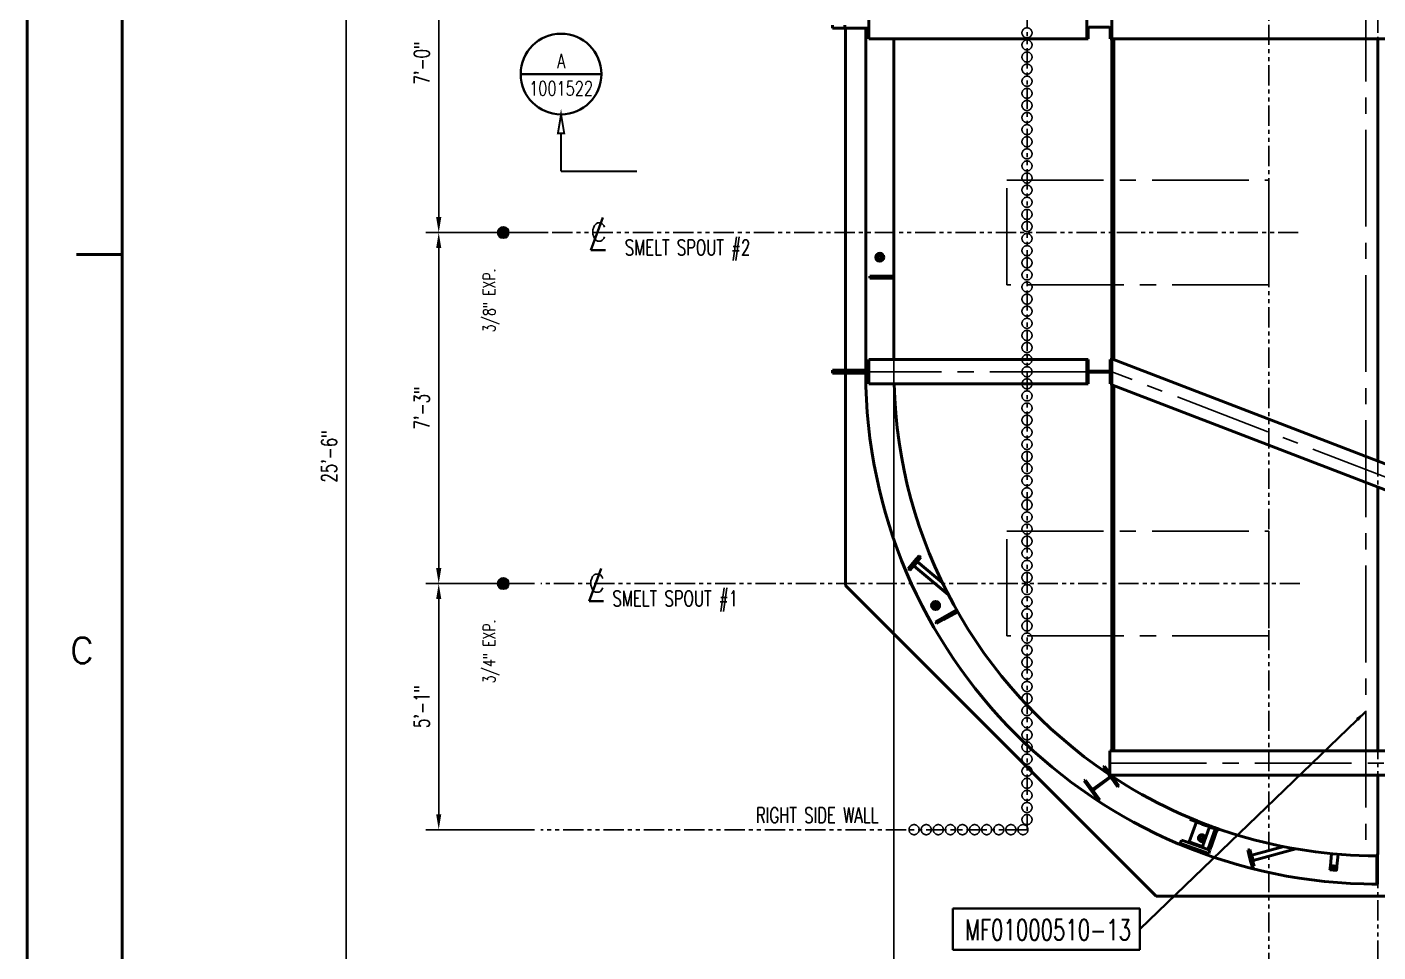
# Model space of a CAD drawing. Header units: inches. Extents: x 0 to 1408, y 0 to 1088.
# Drawn here: x 0 to 335, y 371 to 600.3 of the extents above; entities that cross this region are included whole.
import ezdxf
from ezdxf.enums import TextEntityAlignment as Align

# ---------------------------------------------------------------- set-up
doc = ezdxf.new("R2010")
doc.units = ezdxf.units.IN
doc.header["$LTSCALE"] = 32
doc.header["$MEASUREMENT"] = 0
for name, pattern in [('CENTER', [2, 1.25, -0.25, 0.25, -0.25]), ('CENTER2', [1.125, 0.75, -0.125, 0.125, -0.125]), ('HIDDEN', [0.375, 0.25, -0.125]), ('PHANTOM2', [1.25, 0.625, -0.125, 0.125, -0.125, 0.125, -0.125])]:
    doc.linetypes.add(name, pattern=pattern)
for name, color, linetype, lineweight in [('AM_0', 7, 'Continuous', 50), ('AM_3', 6, 'HIDDEN', 25), ('AM_6', 140, 'Continuous', 35), ('AM_7', 142, 'CENTER', 25), ('AM_BOR', 255, 'Continuous', 50), ('Equipment-AM_0', 7, 'Continuous', 50), ('Equipment-AM_11', 92, 'PHANTOM2', 25), ('Equipment-AM_3', 6, 'HIDDEN', 25), ('Equipment-AM_5', 92, 'Continuous', 25), ('Equipment-AM_6', 140, 'Continuous', 35), ('Equipment-AM_7', 142, 'CENTER', 25), ('Layout-AM_11', 92, 'PHANTOM2', 25), ('Layout-AM_6', 140, 'Continuous', 35)]:
    doc.layers.add(name, color=color, linetype=linetype, lineweight=lineweight)
doc.styles.add('simplex', font='simplex.shx', dxfattribs={"width": 0.75})
doc.styles.get("Standard").update_dxf_attribs({"font": 'ROMANS.SHX', "width": 0.7})
doc.dimstyles.new('METSOPOWER_ANSI$7', dxfattribs={"dimscale": 24, "dimtxt": 0.12, "dimasz": 0.12, "dimexe": 0.1, "dimexo": 0.05, "dimgap": 0.06, "dimtad": 1, "dimtoh": 1, "dimzin": 12, "dimdsep": 46, "dimlunit": 3, "dimtxsty": 'Standard', "dimcen": 0, "dimclrd": 256, "dimclre": 256, "dimclrt": 140, "dimadec": 0, "dimazin": 2, "dimtp": 0.1, "dimtm": 0.1, "dimtfac": 0.71, "dimtmove": 0, "dimatfit": 3, "dimfxl": 1, "dimtzin": 7, "dimlwd": -1, "dimlwe": -1, "dimarcsym": 1})
doc.dimstyles.new('VALMET_ANSI$0', dxfattribs={"dimscale": 48, "dimtxt": 0.12, "dimasz": 0.12, "dimexe": 0.1, "dimexo": 0.05, "dimgap": 0.06, "dimtad": 1, "dimtoh": 1, "dimdec": 5, "dimzin": 7, "dimdsep": 46, "dimlunit": 4, "dimtxsty": 'Standard', "dimcen": 0, "dimclrd": 256, "dimclre": 256, "dimclrt": 140, "dimadec": 0, "dimazin": 2, "dimtp": 0.1, "dimtm": 0.1, "dimtfac": 0.71, "dimtdec": 5, "dimtofl": 0, "dimtmove": 0, "dimatfit": 3, "dimfxl": 1, "dimfrac": 2, "dimtolj": 1, "dimtzin": 7, "dimlwd": -1, "dimlwe": -1, "dimarcsym": 1})

# ---------------------------------------------------------------- blocks, each defined once
blk = doc.blocks.new('PE_FR_E')
at = {"layer": 'AM_BOR'}
blk.add_line((18.75, 431.74), (9.75, 431.74), dxfattribs=at)
at = {"layer": 'AM_BOR', "color": 9}
blk.add_lwpolyline([(0, 0), (1117.6, 0), (1117.6, 863.6), (0, 863.6)], close=True, dxfattribs=at)
at = {"layer": 'AM_BOR'}
blk.add_lwpolyline([(18.75, 15.25), (1098.85, 15.25), (1098.85, 848.35), (18.75, 848.35)], close=True, dxfattribs=at)
at = {"layer": 'AM_BOR', "style": 'simplex', "width": 1.05}
blk.add_text('C', height=5, dxfattribs=at).set_placement((10.81, 351.33), align=Align.CENTER)
at = {"layer": 'AM_BOR', "width": 0.9, "flags": 9}
blk.add_attdef('PENSTYLE', text='', height=1, dxfattribs=at).set_placement((1116.99, 0.33), align=Align.BOTTOM_RIGHT)
blk = doc.blocks.new('*D32')
at = {"layer": 'Defpoints', "color": 0, "transparency": 16777216}
for p in [(63.14, 646.84), (63.14, 340.84), (79.14, 340.84)]:
    blk.add_point(p, dxfattribs=at)
at = {"layer": 'Equipment-AM_5', "linetype": 'ByBlock', "transparency": 16777216}
for p, q in [((64.74, 646.84), (82.34, 646.84)), ((79.14, 643), (79.14, 344.68)), ((64.74, 340.84), (82.34, 340.84))]:
    blk.add_line(p, q, dxfattribs=at)
at = {"layer": 'Equipment-AM_5', "transparency": 16777216}
for points in [[(78.5, 643), (79.78, 643), (79.14, 646.84)], [(78.5, 344.68), (79.78, 344.68), (79.14, 340.84)]]:
    blk.add_solid(points, dxfattribs=at)
at = {"layer": 'Equipment-AM_5', "color": 140, "transparency": 16777216, "insert": (74.94, 493.84), "char_height": 3.84, "attachment_point": 5, "rotation": 90}
blk.add_mtext('\\A1;25\'-6"', dxfattribs=at)
blk = doc.blocks.new('*D38')
at = {"layer": 'Defpoints', "color": 0, "transparency": 16777216}
for p in [(118.09, 633.34), (102.09, 549.34), (118.09, 549.34)]:
    blk.add_point(p, dxfattribs=at)
at = {"layer": 'Equipment-AM_5', "linetype": 'ByBlock', "transparency": 16777216}
for p, q in [((116.49, 633.34), (98.89, 633.34)), ((102.09, 629.5), (102.09, 553.18)), ((116.49, 549.34), (98.89, 549.34))]:
    blk.add_line(p, q, dxfattribs=at)
at = {"layer": 'Equipment-AM_5', "transparency": 16777216}
for points in [[(101.45, 629.5), (102.73, 629.5), (102.09, 633.34)], [(101.45, 553.18), (102.73, 553.18), (102.09, 549.34)]]:
    blk.add_solid(points, dxfattribs=at)
at = {"layer": 'Equipment-AM_5', "color": 140, "transparency": 16777216, "insert": (97.88, 591.34), "char_height": 3.84, "attachment_point": 5, "rotation": 90}
blk.add_mtext('\\A1;7\'-0"', dxfattribs=at)
blk = doc.blocks.new('*D39')
at = {"layer": 'Defpoints', "color": 0, "transparency": 16777216}
for p in [(130.46, 549.34), (102.09, 462.34), (127.4, 462.34)]:
    blk.add_point(p, dxfattribs=at)
at = {"layer": 'Equipment-AM_5', "linetype": 'ByBlock', "transparency": 16777216}
for p, q in [((128.86, 549.34), (98.89, 549.34)), ((102.09, 545.5), (102.09, 466.18)), ((125.8, 462.34), (98.89, 462.34))]:
    blk.add_line(p, q, dxfattribs=at)
at = {"layer": 'Equipment-AM_5', "transparency": 16777216}
for points in [[(101.45, 545.5), (102.73, 545.5), (102.09, 549.34)], [(101.45, 466.18), (102.73, 466.18), (102.09, 462.34)]]:
    blk.add_solid(points, dxfattribs=at)
at = {"layer": 'Equipment-AM_5', "color": 140, "transparency": 16777216, "insert": (97.88, 505.84), "char_height": 3.84, "attachment_point": 5, "rotation": 90}
blk.add_mtext('\\A1;7\'-3"', dxfattribs=at)
blk = doc.blocks.new('*D40')
at = {"layer": 'Defpoints', "color": 0, "transparency": 16777216}
for p in [(127.4, 462.34), (102.09, 401.34), (127.4, 401.34)]:
    blk.add_point(p, dxfattribs=at)
at = {"layer": 'Equipment-AM_5', "linetype": 'ByBlock', "transparency": 16777216}
for p, q in [((125.8, 462.34), (98.89, 462.34)), ((102.09, 458.5), (102.09, 405.18)), ((125.8, 401.34), (98.89, 401.34))]:
    blk.add_line(p, q, dxfattribs=at)
at = {"layer": 'Equipment-AM_5', "transparency": 16777216}
for points in [[(101.45, 458.5), (102.73, 458.5), (102.09, 462.34)], [(101.45, 405.18), (102.73, 405.18), (102.09, 401.34)]]:
    blk.add_solid(points, dxfattribs=at)
at = {"layer": 'Equipment-AM_5', "color": 140, "transparency": 16777216, "insert": (97.88, 431.84), "char_height": 3.84, "attachment_point": 5, "rotation": 90}
blk.add_mtext('\\A1;5\'-1"', dxfattribs=at)
blk = doc.blocks.new('Centerline Symbol')
at = {"layer": 'AM_6'}
for p, q in [((0.043, 0.117), (-0.05, -0.137)), ((-0.05, -0.137), (0.062, -0.137))]:
    blk.add_line(p, q, dxfattribs=at)
at = {"layer": 'AM_6', "style": 'simplex'}
blk.add_text('C', height=0.141, dxfattribs=at).set_placement((-0.053, -0.067))
blk = doc.blocks.new('*D44')
at = {"layer": 'Defpoints', "color": 0, "transparency": 16777216}
for p in [(214.97, 527.96), (454.97, 527.96), (454.97, 306.8)]:
    blk.add_point(p, dxfattribs=at)
at = {"layer": 'Equipment-AM_5', "linetype": 'ByBlock', "transparency": 16777216}
for p, q in [((214.97, 526.36), (214.97, 303.6)), ((454.97, 526.36), (454.97, 303.6)), ((218.81, 306.8), (451.13, 306.8))]:
    blk.add_line(p, q, dxfattribs=at)
at = {"layer": 'Equipment-AM_5', "transparency": 16777216}
for points in [[(218.81, 307.44), (218.81, 306.16), (214.97, 306.8)], [(451.13, 307.44), (451.13, 306.16), (454.97, 306.8)]]:
    blk.add_solid(points, dxfattribs=at)
at = {"layer": 'Equipment-AM_5', "color": 140, "transparency": 16777216, "char_height": 3.84, "attachment_point": 5}
for s, insert in [('\\A1;20\'-0"', (334.97, 311)), ('\\A1;OUTSIDE DIMENSION', (334.97, 302.96))]:
    blk.add_mtext(s, dxfattribs=dict(at, insert=insert))
blk = doc.blocks.new('SW_CENTERMARKSYMBOL_7')
at = {"layer": 'AM_7', "color": 0}
for p, q in [((-0.2, 0), (-0.725, 0)), ((0, 0), (-0.1, 0)), ((0, 0.2), (0, 0.725)), ((0, 0), (0, 0.1)), ((0, 0), (0, -0.1)), ((0, 0), (0.1, 0)), ((0.2, 0), (0.725, 0)), ((0, -0.2), (0, -0.725))]:
    blk.add_line(p, q, dxfattribs=at)
blk = doc.blocks.new('POW PDM_NO REV')
at = {"layer": 'AM_6'}
for p, q in [((0, 0), (0, 0.32)), ((0, 0.32), (1.45, 0.32)), ((1.45, 0), (1.45, 0.32)), ((0, 0), (1.45, 0))]:
    blk.add_line(p, q, dxfattribs=at)
at = {"layer": 'AM_6', "style": 'simplex', "width": 0.75}
blk.add_attdef('POWP00XXXX', text='', height=0.16, dxfattribs=at).set_placement((0.738, 0.026), align=Align.BOTTOM_CENTER)

msp = doc.modelspace()

# ---------------------------------------------------------------- hatches: boundary and pattern name
at = {"layer": 'Equipment-AM_11'}
h = msp.add_hatch(color=256, dxfattribs=at)
h.dxf.hatch_style = 1
h.paths.add_polyline_path([(118.157917, 550.679205, 0.4300752871), (116.742268, 549.337808), (118.085613, 549.337808), (118.085613, 547.994463, 0.0134633271), (118.157917, 547.99641)])
h.paths.add_polyline_path([(118.157917, 550.679205), (118.157917, 547.99641, 0.0135025726), (118.230221, 548.002269), (118.230221, 549.337808), (119.428957, 549.337808, 0.3985277684)])
h.paths.add_polyline_path([(119.428957, 549.337808), (118.230221, 549.337808), (118.230221, 548.002269, 0.3829644069)], flags=17)
h.paths.add_polyline_path([(118.085613, 549.337808), (116.742268, 549.337808, 0.4142135624), (118.085613, 547.994463)], flags=17)
h = msp.add_hatch(color=256, dxfattribs=at)
h.dxf.hatch_style = 1
h.paths.add_polyline_path([(118.157917, 463.679205, 0.4300752871), (116.742268, 462.337808), (118.085613, 462.337808), (118.085613, 460.994463, 0.0134633271), (118.157917, 460.99641)])
h.paths.add_polyline_path([(118.157917, 463.679205), (118.157917, 460.99641, 0.0135025726), (118.230221, 461.002269), (118.230221, 462.337808), (119.428957, 462.337808, 0.3985277684)])
h.paths.add_polyline_path([(119.428957, 462.337808), (118.230221, 462.337808), (118.230221, 461.002269, 0.3829644069)], flags=17)
h.paths.add_polyline_path([(118.085613, 462.337808), (116.742268, 462.337808, 0.4142135624), (118.085613, 460.994463)], flags=17)

# ---------------------------------------------------------------- linework, layer by layer
at = {"layer": 'AM_0'}
for p, q in [((208.766297, 597.327808), (208.766297, 603.347808)), ((208.778797, 597.327808), (208.778797, 603.347808)), ((262.766297, 603.347808), (262.766297, 597.327808)), ((268.966297, 597.327808), (268.966297, 603.347808)), ((199.766297, 600.712808), (199.766297, 599.962808)), ((202.766297, 599.962808), (199.766297, 599.962808)), ((202.766297, 599.962808), (202.766297, 600.712808)), ((208.766297, 599.962808), (202.766297, 599.962808)), ((202.966297, 599.962808), (202.966297, 515.212808)), ((207.966297, 599.962808), (207.966297, 515.212808)), ((263.131297, 597.327808), (263.131297, 599.957808)), ((263.381297, 600.207808), (268.351297, 600.207808)), ((268.601297, 599.957808), (268.601297, 597.327808)), ((208.778797, 597.327808), (208.766297, 597.327808)), ((208.778797, 597.327808), (262.766297, 597.327808)), ((214.966297, 597.327808), (214.966297, 517.847808)), ((262.766297, 597.327808), (263.131297, 597.327808)), ((268.601297, 597.327808), (268.966297, 597.327808)), ((462.153797, 597.327808), (268.966297, 597.327808)), ((268.966297, 597.327808), (268.966297, 518.061954)), ((269.466297, 517.870022), (269.466297, 597.327808)), ((334.935047, 597.327808), (334.935047, 492.738924)), ((334.997547, 597.327808), (334.997547, 492.714932)), ((210.654172, 543.233685), (210.639922, 542.764805)), ((211.038859, 542.518023), (210.639922, 542.764805)), ((210.668422, 543.702566), (210.654172, 543.233685)), ((210.668422, 543.702566), (211.081609, 543.924665)), ((211.081609, 543.924665), (211.494797, 544.146765)), ((211.494797, 544.146765), (211.893734, 543.899983)), ((212.264172, 542.715441), (211.850984, 542.493342)), ((211.893734, 543.899983), (212.292672, 543.653202)), ((212.278422, 543.184322), (212.264172, 542.715441)), ((212.292672, 543.653202), (212.278422, 543.184322)), ((211.437797, 542.271242), (211.038859, 542.518023)), ((211.850984, 542.493342), (211.437797, 542.271242)), ((208.966297, 538.522155), (208.966297, 538.022155)), ((208.966297, 538.522155), (210.966297, 538.522155)), ((208.966297, 538.022155), (210.966297, 538.022155)), ((210.966297, 538.522155), (210.966297, 538.022155)), ((210.966297, 538.522155), (214.966297, 538.522155)), ((210.966297, 538.022155), (214.966297, 538.022155)), ((208.766297, 517.847808), (208.778797, 517.847808)), ((208.766297, 511.827808), (208.766297, 517.847808)), ((208.778797, 511.827808), (208.778797, 517.847808)), ((208.778797, 517.847808), (262.766297, 517.847808)), ((263.131297, 517.847808), (262.766297, 517.847808)), ((262.766297, 517.847808), (262.766297, 511.827808)), ((263.131297, 515.217808), (263.131297, 517.847808)), ((268.601297, 517.847808), (268.601297, 515.217808)), ((268.966297, 517.847808), (268.601297, 517.847808)), ((443.177248, 451.188636), (268.966297, 518.061954)), ((268.966297, 511.613661), (268.966297, 518.061954)), ((199.766297, 515.212808), (199.766297, 514.462808)), ((202.766297, 515.212808), (199.766297, 515.212808)), ((202.766297, 514.462808), (199.766297, 514.462808)), ((202.766297, 514.462808), (202.766297, 515.212808)), ((208.766297, 515.212808), (202.766297, 515.212808)), ((208.766297, 514.462808), (202.766297, 514.462808)), ((202.966297, 514.462808), (202.966297, 461.837808)), ((263.131297, 511.827808), (263.131297, 514.457808)), ((268.351297, 514.967808), (263.381297, 514.967808)), ((263.381297, 514.707808), (268.351297, 514.707808)), ((268.601297, 514.457808), (268.601297, 511.827808)), ((208.778797, 511.827808), (208.766297, 511.827808)), ((208.778797, 511.827808), (262.766297, 511.827808)), ((262.766297, 511.827808), (263.131297, 511.827808)), ((268.601297, 511.827808), (268.966297, 511.827808)), ((441.019873, 445.568481), (268.966297, 511.613661)), ((268.966297, 511.613661), (268.966297, 420.847808)), ((269.466297, 420.847808), (269.466297, 511.421729)), ((334.935047, 486.290631), (334.935047, 420.847808)), ((334.997547, 486.266639), (334.997547, 420.847808)), ((221.260587, 469.221194), (218.528739, 465.965505)), ((221.643609, 468.8998), (221.260587, 469.221194)), ((218.528739, 465.965505), (218.911761, 465.644112)), ((221.643609, 468.8998), (218.911761, 465.644112)), ((220.489573, 468.399568), (219.203997, 466.86748)), ((219.203997, 466.86748), (219.251875, 466.827305)), ((219.654985, 466.52985), (219.75074, 466.449502)), ((220.996141, 467.933713), (219.75074, 466.449502)), ((219.950808, 466.687933), (228.464725, 459.543908)), ((220.53745, 468.359394), (220.489573, 468.399568)), ((226.977047, 462.508829), (220.796074, 467.695282)), ((220.996141, 467.933713), (220.900386, 468.014062)), ((202.966297, 461.837808), (279.966297, 384.837808)), ((224.494392, 457.371244), (224.900642, 457.605793)), ((224.494392, 457.371244), (224.494392, 456.902147)), ((224.494392, 456.902147), (224.494392, 456.43305)), ((224.900642, 456.198502), (224.494392, 456.43305)), ((224.900642, 457.605793), (225.306892, 457.840342)), ((225.306892, 455.963953), (224.900642, 456.198502)), ((225.306892, 457.840342), (225.713142, 457.605793)), ((225.713142, 456.198502), (225.306892, 455.963953)), ((225.713142, 457.605793), (226.119392, 457.371244)), ((226.119392, 456.43305), (225.713142, 456.198502)), ((226.119392, 457.371244), (226.119392, 456.902147)), ((226.119392, 456.902147), (226.119392, 456.43305)), ((227.013785, 453.826311), (230.489385, 455.806261)), ((230.489385, 455.806261), (230.613132, 455.589036)), ((225.275984, 452.836336), (227.013785, 453.826311)), ((225.275984, 452.836336), (225.523478, 452.401886)), ((225.523478, 452.401886), (227.261278, 453.391861)), ((227.013785, 453.826311), (227.261278, 453.391861)), ((227.261278, 453.391861), (230.736793, 455.371762)), ((405.613306, 420.847808), (268.466297, 420.847808)), ((268.466297, 420.847808), (268.466297, 414.827808)), ((266.901772, 416.838649), (267.197063, 417.053191)), ((268.447647, 414.710934), (266.901772, 416.838649)), ((267.197063, 417.053191), (268.466297, 415.30624)), ((262.181158, 413.408922), (262.476449, 413.623464)), ((265.719625, 408.53864), (262.181158, 413.408922)), ((262.476449, 413.623464), (264.022324, 411.495749)), ((264.371525, 411.440441), (268.392339, 414.361734)), ((268.545163, 414.151389), (264.524349, 411.230097)), ((405.613306, 414.827808), (268.466297, 414.827808)), ((268.813898, 414.827808), (270.73553, 412.182908)), ((270.440239, 411.968367), (268.894364, 414.096081)), ((268.966297, 414.618049), (268.966297, 414.827808)), ((270.73553, 412.182908), (270.440239, 411.968367)), ((334.935047, 414.827808), (334.935047, 395.337812)), ((334.997547, 414.827808), (334.997547, 395.337812)), ((264.469041, 410.880896), (266.014916, 408.753181)), ((266.014916, 408.753181), (265.719625, 408.53864)), ((289.960168, 403.256154), (288.212171, 398.307415)), ((288.355959, 403.89193), (288.475661, 404.176667)), ((291.512348, 397.141724), (293.240068, 402.033057)), ((292.341369, 402.352733), (292.222966, 402.397058)), ((292.341146, 402.352816), (293.021961, 402.098372)), ((292.866262, 402.423767), (292.778265, 402.189766)), ((293.02423, 402.097524), (292.778265, 402.189766)), ((293.111746, 402.331705), (292.866262, 402.423767)), ((293.111746, 402.331705), (293.02423, 402.097524)), ((293.112805, 402.33131), (293.111746, 402.331705)), ((286.243092, 398.737797), (285.95167, 397.912753)), ((286.243092, 398.737797), (287.278734, 398.371987)), ((293.373682, 398.023849), (294.711174, 401.69618)), ((293.843493, 397.85274), (295.211193, 401.608014)), ((285.95167, 397.912753), (286.987312, 397.546942)), ((286.987312, 397.546942), (293.023476, 395.414844)), ((287.130304, 397.496435), (287.109488, 397.437503)), ((287.109488, 397.437503), (287.799916, 397.193629)), ((287.278734, 398.371987), (293.314899, 396.239888)), ((287.858581, 398.43231), (287.775317, 398.196583)), ((287.799916, 397.193629), (291.824026, 395.77223)), ((287.858581, 398.43231), (288.445445, 398.225018)), ((288.445445, 398.225018), (291.865938, 397.016829)), ((291.782674, 396.781102), (291.865938, 397.016829)), ((291.824026, 395.77223), (291.844842, 395.831162)), ((292.849323, 396.584123), (293.373682, 398.023849)), ((292.849323, 396.584123), (293.319134, 396.413015)), ((293.023476, 395.414844), (293.314899, 396.239888)), ((293.321611, 396.419816), (293.843493, 397.85274)), ((293.373682, 398.023849), (293.843493, 397.85274)), ((303.187606, 396.393064), (302.704643, 396.263654)), ((302.704643, 396.263654), (303.643536, 392.75966)), ((303.187606, 396.393064), (304.126499, 392.889069)), ((303.607607, 395.308564), (303.486866, 395.276212)), ((303.607607, 395.308564), (304.035631, 393.711155)), ((311.614651, 397.131816), (303.688164, 395.00792)), ((304.028511, 393.737727), (314.619001, 396.57544)), ((323.452351, 395.391464), (323.185758, 392.489985)), ((334.935047, 395.337812), (334.935047, 395.160238)), ((334.997547, 395.337812), (334.997547, 395.160069)), ((302.995815, 395.176987), (302.935444, 395.160811)), ((302.935444, 395.160811), (303.377276, 393.511873)), ((303.377276, 393.511873), (303.453083, 393.22896)), ((303.453083, 393.22896), (303.513453, 393.245136)), ((303.643536, 392.75966), (303.804624, 392.158469)), ((303.804624, 392.158469), (304.287587, 392.287879)), ((303.988328, 393.404731), (304.109068, 393.437083)), ((304.035631, 393.711155), (304.109068, 393.437083)), ((304.126499, 392.889069), (304.287587, 392.287879)), ((323.141154, 392.00453), (323.14001, 391.992083)), ((323.150303, 392.104111), (323.14916, 392.091663)), ((323.159453, 392.203691), (323.158309, 392.191244)), ((323.168603, 392.303272), (323.167459, 392.290824)), ((323.177752, 392.402852), (323.176609, 392.390405)), ((323.185758, 392.489985), (323.177752, 392.402852)), ((323.19105, 391.956011), (323.188763, 391.931116)), ((323.2002, 392.055592), (323.197913, 392.030697)), ((323.20935, 392.155172), (323.207062, 392.130277)), ((323.218499, 392.254753), (323.216212, 392.229858)), ((323.227649, 392.354333), (323.225362, 392.329438)), ((324.747725, 391.938508), (324.749988, 391.963137)), ((324.756875, 392.038089), (324.759138, 392.062718)), ((324.766025, 392.137669), (324.768288, 392.162298)), ((324.775174, 392.23725), (324.777437, 392.261879)), ((324.806772, 391.98957), (324.807915, 392.002017)), ((324.815921, 392.08915), (324.817065, 392.101598)), ((324.825071, 392.188731), (324.826215, 392.201178)), ((324.83422, 392.288311), (325.105759, 395.24362)), ((334.716297, 394.838068), (334.716297, 387.838054)), ((334.864511, 395.160466), (334.736269, 394.838028)), ((334.882963, 395.160403), (334.882963, 387.837917)), ((323.086256, 391.407047), (323.094262, 391.49418)), ((324.739293, 391.255163), (323.086256, 391.407047)), ((323.095406, 391.506627), (323.094262, 391.49418)), ((323.094262, 391.49418), (323.145302, 391.458109)), ((323.104555, 391.606208), (323.103412, 391.59376)), ((323.113705, 391.705788), (323.112561, 391.693341)), ((323.122855, 391.805369), (323.121711, 391.792921)), ((323.132004, 391.90495), (323.130861, 391.892502)), ((323.145302, 391.458109), (323.143015, 391.433213)), ((323.154452, 391.557689), (323.152165, 391.532794)), ((323.163602, 391.65727), (323.161314, 391.632375)), ((323.172751, 391.75685), (323.170464, 391.731955)), ((323.181901, 391.856431), (323.179613, 391.831536)), ((324.692828, 391.341025), (324.695091, 391.365654)), ((324.701977, 391.440605), (324.70424, 391.465235)), ((324.711127, 391.540186), (324.71339, 391.564815)), ((324.720277, 391.639767), (324.72254, 391.664396)), ((324.729426, 391.739347), (324.731689, 391.763976)), ((324.738576, 391.838928), (324.740839, 391.863557)), ((324.739293, 391.255163), (324.743868, 391.304954)), ((324.751874, 391.392087), (324.753018, 391.404534)), ((324.761024, 391.491667), (324.762167, 391.504115)), ((324.770173, 391.591248), (324.771317, 391.603695)), ((324.779323, 391.690828), (324.780466, 391.703276)), ((324.788472, 391.790409), (324.789616, 391.802856)), ((324.797622, 391.889989), (324.798766, 391.902437)), ((333.466297, 387.846666), (333.466297, 387.837917)), ((333.466297, 387.837917), (334.79963, 387.837917)), ((334.882963, 387.837917), (334.882963, 387.837835)), ((334.882963, 387.837917), (335.04963, 387.837917)), ((279.966297, 384.837808), (357.72138, 384.833494))]:
    msp.add_line(p, q, dxfattribs=at)
at = {"layer": 'AM_0', "flags": 128}
for points in [[(292.222966, 402.397058), (291.993291, 402.483434), (291.75457, 402.573695), (291.521009, 402.662412), (291.287844, 402.751305), (291.030561, 402.849672), (290.787168, 402.942876), (290.577741, 403.023044), (290.396606, 403.092181), (290.259395, 403.144205), (290.161535, 403.180786), (290.111277, 403.19884), (290.108847, 403.198931)], [(293.501485, 402.198969), (293.523419, 402.190429), (293.525081, 402.188362), (293.479974, 402.203324), (293.386883, 402.235879), (293.253715, 402.283442), (293.076722, 402.347542), (292.870604, 402.423024), (292.754144, 402.466083)], [(293.034097, 402.093837), (293.025436, 402.097073), (293.02423, 402.097524)], [(295.445116, 401.249672), (295.44345, 401.248292), (295.415167, 401.254749), (295.359716, 401.270706), (295.278076, 401.296052), (295.174005, 401.329678), (295.046464, 401.371983), (294.891639, 401.42439), (294.714126, 401.485495), (294.521276, 401.55284), (294.309668, 401.627675), (294.073845, 401.712065), (293.821439, 401.803392), (293.635282, 401.871347), (293.442563, 401.942188), (293.24098, 402.016785), (293.034097, 402.093837)], [(293.508439, 402.217576), (293.689042, 402.153626), (293.94749, 402.062211), (294.191491, 401.975902), (294.425653, 401.892962), (294.64099, 401.816471), (294.830804, 401.748735), (294.999974, 401.687962), (295.151199, 401.633106), (295.27819, 401.586392), (295.377467, 401.54911), (295.452318, 401.520077), (295.503206, 401.499075), (295.52729, 401.487246), (295.524731, 401.484714), (295.496728, 401.491068), (295.441479, 401.506948), (295.359944, 401.532251), (295.25601, 401.565828), (295.128553, 401.608104), (294.97373, 401.660511), (294.796141, 401.721646), (294.603533, 401.788913), (294.392162, 401.863672), (294.156547, 401.947996), (293.904336, 402.039262), (293.71726, 402.107563), (293.523549, 402.17878), (293.32085, 402.253806), (293.112805, 402.33131)], [(295.44775, 401.247167), (295.488776, 401.366813), (295.529802, 401.486458)], [(323.148761, 391.989526), (323.14001, 391.992083), (323.156039, 391.993708), (323.203693, 391.992537), (323.280407, 391.988623), (323.382662, 391.982293), (323.508991, 391.973886), (323.652602, 391.963855), (323.806479, 391.952766), (323.968816, 391.941036), (324.131153, 391.929306), (324.285031, 391.918217), (324.428641, 391.908186), (324.55497, 391.899779), (324.657225, 391.893449), (324.733939, 391.889535), (324.781593, 391.888364), (324.797622, 391.889989)], [(323.141154, 392.00453), (323.157182, 392.006155), (323.204837, 392.004985), (323.281551, 392.00107), (323.383805, 391.994741), (323.510135, 391.986334), (323.653745, 391.976302), (323.807623, 391.965214), (323.96996, 391.953483), (324.132297, 391.941753), (324.286174, 391.930665), (324.429785, 391.920633), (324.556114, 391.912226), (324.658369, 391.905897), (324.735083, 391.901982), (324.782737, 391.900812), (324.798766, 391.902437), (324.796221, 391.90318)], [(323.144899, 391.989897), (323.170297, 391.971865), (323.195692, 391.953834)], [(323.202873, 392.031992), (323.174618, 392.01889), (323.14636, 392.005788)], [(323.157911, 392.089106), (323.14916, 392.091663), (323.165188, 392.093288), (323.212843, 392.092118), (323.289556, 392.088203), (323.391811, 392.081874), (323.518141, 392.073467), (323.661751, 392.063435), (323.815629, 392.052347), (323.977966, 392.040616), (324.140303, 392.028886), (324.29418, 392.017798), (324.437791, 392.007766), (324.56412, 391.999359), (324.666375, 391.99303), (324.743089, 391.989115), (324.790743, 391.987945), (324.806772, 391.98957)], [(323.154049, 392.089478), (323.179447, 392.071446), (323.204842, 392.053414)], [(323.212023, 392.131573), (323.183767, 392.11847), (323.155509, 392.105368)], [(323.16706, 392.188687), (323.158309, 392.191244), (323.174338, 392.192869), (323.221992, 392.191698), (323.298706, 392.187784), (323.400961, 392.181454), (323.527291, 392.173047), (323.670901, 392.163016), (323.824778, 392.151927), (323.987115, 392.140197), (324.149452, 392.128467), (324.30333, 392.117378), (324.44694, 392.107347), (324.57327, 392.09894), (324.675525, 392.09261), (324.752238, 392.088696), (324.799893, 392.087525), (324.815921, 392.08915)], [(323.159374, 392.10503), (323.166332, 392.105736), (323.213986, 392.104565), (323.2907, 392.100651), (323.392955, 392.094321), (323.519285, 392.085914), (323.662895, 392.075883), (323.816772, 392.064794), (323.979109, 392.053064), (324.141446, 392.041334), (324.295324, 392.030245), (324.438934, 392.020214), (324.565264, 392.011807), (324.667519, 392.005477), (324.744232, 392.001563), (324.791887, 392.000392), (324.807915, 392.002017), (324.805371, 392.002761)], [(323.163199, 392.189059), (323.188596, 392.171026), (323.213991, 392.152995)], [(323.221173, 392.231153), (323.192917, 392.218051), (323.164659, 392.204949)], [(323.17621, 392.288267), (323.167459, 392.290824), (323.183488, 392.292449), (323.231142, 392.291279), (323.307856, 392.287364), (323.410111, 392.281035), (323.53644, 392.272628), (323.68005, 392.262596), (323.833928, 392.251508), (323.996265, 392.239778), (324.158602, 392.228047), (324.312479, 392.216959), (324.45609, 392.206927), (324.582419, 392.19852), (324.684674, 392.192191), (324.761388, 392.188276), (324.809042, 392.187106), (324.825071, 392.188731)], [(323.168523, 392.204611), (323.175482, 392.205316), (323.223136, 392.204146), (323.29985, 392.200231), (323.402105, 392.193902), (323.528434, 392.185495), (323.672044, 392.175463), (323.825922, 392.164375), (323.988259, 392.152645), (324.150596, 392.140914), (324.304474, 392.129826), (324.448084, 392.119794), (324.574413, 392.111387), (324.676668, 392.105058), (324.753382, 392.101143), (324.801036, 392.099973), (324.817065, 392.101598), (324.81452, 392.102341)], [(323.172348, 392.288639), (323.197746, 392.270607), (323.223141, 392.252575)], [(323.230322, 392.330734), (323.202067, 392.317631), (323.173808, 392.304529)], [(323.185359, 392.387848), (323.176609, 392.390405), (323.192637, 392.39203), (323.240292, 392.390859), (323.317005, 392.386945), (323.41926, 392.380615), (323.54559, 392.372208), (323.6892, 392.362177), (323.843078, 392.351088), (324.005415, 392.339358), (324.167751, 392.327628), (324.321629, 392.316539), (324.465239, 392.306508), (324.591569, 392.298101), (324.693824, 392.291771), (324.770538, 392.287857), (324.818192, 392.286686), (324.83422, 392.288311)], [(323.177673, 392.304191), (323.184631, 392.304897), (323.232286, 392.303726), (323.308999, 392.299812), (323.411254, 392.293482), (323.537584, 392.285076), (323.681194, 392.275044), (323.835072, 392.263955), (323.997409, 392.252225), (324.159746, 392.240495), (324.313623, 392.229406), (324.457233, 392.219375), (324.583563, 392.210968), (324.685818, 392.204638), (324.762532, 392.200724), (324.810186, 392.199553), (324.826215, 392.201178), (324.82367, 392.201922)], [(323.181498, 392.38822), (323.206896, 392.370188), (323.23229, 392.352156)], [(323.19105, 391.956011), (323.206052, 391.957731), (323.250618, 391.956844), (323.322348, 391.953387), (323.417952, 391.947669), (323.536063, 391.940017), (323.670326, 391.930844), (323.814187, 391.920676), (323.965957, 391.909917), (324.117726, 391.899158), (324.261587, 391.88899), (324.395851, 391.879817), (324.513961, 391.872165), (324.609566, 391.866447), (324.681296, 391.86299), (324.725862, 391.862103), (324.738262, 391.863525)], [(323.2002, 392.055592), (323.215202, 392.057311), (323.259768, 392.056424), (323.331497, 392.052968), (323.427102, 392.047249), (323.545212, 392.039598), (323.679476, 392.030425), (323.823337, 392.020257), (323.975106, 392.009498), (324.126876, 391.998738), (324.270737, 391.98857), (324.405001, 391.979397), (324.523111, 391.971746), (324.618716, 391.966027), (324.690445, 391.962571), (324.735011, 391.961684), (324.747412, 391.963105)], [(323.206471, 392.031678), (323.212914, 392.032416), (323.25748, 392.031529), (323.32921, 392.028073), (323.424815, 392.022354), (323.542925, 392.014703), (323.677189, 392.00553), (323.82105, 391.995362), (323.972819, 391.984602), (324.124588, 391.973843), (324.268449, 391.963675), (324.402713, 391.954502), (324.520824, 391.946851), (324.616428, 391.941132), (324.688158, 391.937675), (324.732724, 391.936789), (324.747725, 391.938508)], [(323.20935, 392.155172), (323.224351, 392.156892), (323.268917, 392.156005), (323.340647, 392.152548), (323.436252, 392.14683), (323.554362, 392.139178), (323.688626, 392.130005), (323.832487, 392.119837), (323.984256, 392.109078), (324.136025, 392.098319), (324.279886, 392.088151), (324.41415, 392.078978), (324.532261, 392.071326), (324.627865, 392.065608), (324.699595, 392.062151), (324.744161, 392.061264), (324.756561, 392.062686)], [(323.215621, 392.131258), (323.222064, 392.131997), (323.26663, 392.13111), (323.338359, 392.127653), (323.433964, 392.121935), (323.552074, 392.114283), (323.686338, 392.10511), (323.830199, 392.094942), (323.981969, 392.084183), (324.133738, 392.073424), (324.277599, 392.063256), (324.411863, 392.054083), (324.529973, 392.046431), (324.625578, 392.040713), (324.697308, 392.037256), (324.741873, 392.036369), (324.756875, 392.038089)], [(323.218499, 392.254753), (323.233501, 392.256472), (323.278067, 392.255586), (323.349796, 392.252129), (323.445401, 392.246411), (323.563511, 392.238759), (323.697775, 392.229586), (323.841636, 392.219418), (323.993406, 392.208659), (324.145175, 392.197899), (324.289036, 392.187731), (324.4233, 392.178558), (324.54141, 392.170907), (324.637015, 392.165188), (324.708745, 392.161732), (324.75331, 392.160845), (324.765711, 392.162266)], [(323.22477, 392.230839), (323.231214, 392.231577), (323.275779, 392.23069), (323.347509, 392.227234), (323.443114, 392.221515), (323.561224, 392.213864), (323.695488, 392.204691), (323.839349, 392.194523), (323.991118, 392.183763), (324.142888, 392.173004), (324.286749, 392.162836), (324.421012, 392.153663), (324.539123, 392.146012), (324.634728, 392.140293), (324.706457, 392.136837), (324.751023, 392.13595), (324.766025, 392.137669)], [(323.227649, 392.354333), (323.242651, 392.356053), (323.287216, 392.355166), (323.358946, 392.35171), (323.454551, 392.345991), (323.572661, 392.33834), (323.706925, 392.329167), (323.850786, 392.318998), (324.002555, 392.308239), (324.154325, 392.29748), (324.298186, 392.287312), (324.432449, 392.278139), (324.55056, 392.270487), (324.646165, 392.264769), (324.717894, 392.261312), (324.76246, 392.260426), (324.774861, 392.261847)], [(323.23392, 392.330419), (323.240363, 392.331158), (323.284929, 392.330271), (323.356659, 392.326814), (323.452263, 392.321096), (323.570374, 392.313444), (323.704637, 392.304271), (323.848498, 392.294103), (324.000268, 392.283344), (324.152037, 392.272585), (324.295898, 392.262417), (324.430162, 392.253244), (324.548272, 392.245592), (324.643877, 392.239874), (324.715607, 392.236417), (324.760173, 392.23553), (324.775174, 392.23725)], [(324.749511, 391.962917), (324.777906, 391.976016), (324.806303, 391.989116)], [(324.807537, 392.002549), (324.782003, 392.020604), (324.756899, 392.038355)], [(324.758661, 392.062498), (324.787056, 392.075597), (324.815452, 392.088696)], [(324.816687, 392.10213), (324.791153, 392.120184), (324.766049, 392.137935)], [(324.76781, 392.162078), (324.796206, 392.175178), (324.824602, 392.188277)], [(324.825836, 392.20171), (324.800302, 392.219765), (324.775199, 392.237516)], [(324.77696, 392.261659), (324.805355, 392.274758), (324.833752, 392.287857)], [(323.147976, 391.434509), (323.11972, 391.421407), (323.091462, 391.408304)], [(323.094262, 391.49418), (323.110291, 391.495805), (323.157945, 391.494634), (323.234659, 391.49072), (323.336914, 391.48439), (323.463243, 391.475984), (323.606853, 391.465952), (323.760731, 391.454863), (323.923068, 391.443133), (324.085405, 391.431403), (324.239283, 391.420314), (324.382893, 391.410283), (324.509222, 391.401876), (324.611477, 391.395547), (324.688191, 391.391632), (324.735845, 391.390462), (324.751874, 391.392087)], [(323.095327, 391.407966), (323.102285, 391.408672), (323.149939, 391.407501), (323.226653, 391.403587), (323.328908, 391.397257), (323.455237, 391.388851), (323.598848, 391.378819), (323.752725, 391.36773), (323.915062, 391.356), (324.077399, 391.34427), (324.231277, 391.333182), (324.374887, 391.32315), (324.501216, 391.314743), (324.603471, 391.308414), (324.680185, 391.304499), (324.72784, 391.303329), (324.743868, 391.304954), (324.741323, 391.305697)], [(323.095406, 391.506627), (323.111434, 391.508252), (323.159089, 391.507082), (323.235802, 391.503167), (323.338057, 391.496838), (323.464387, 391.488431), (323.607997, 391.478399), (323.761875, 391.467311), (323.924212, 391.455581), (324.086549, 391.443851), (324.240426, 391.432762), (324.384037, 391.42273), (324.510366, 391.414324), (324.612621, 391.407994), (324.689335, 391.40408), (324.736989, 391.402909), (324.753018, 391.404534), (324.750473, 391.405278)], [(323.157125, 391.534089), (323.12887, 391.520987), (323.100611, 391.507885)], [(323.112163, 391.591203), (323.103412, 391.59376), (323.11944, 391.595385), (323.167095, 391.594215), (323.243808, 391.5903), (323.346063, 391.583971), (323.472393, 391.575564), (323.616003, 391.565532), (323.769881, 391.554444), (323.932218, 391.542714), (324.094555, 391.530984), (324.248432, 391.519895), (324.392042, 391.509863), (324.518372, 391.501457), (324.620627, 391.495127), (324.697341, 391.491213), (324.744995, 391.490042), (324.761024, 391.491667)], [(323.108301, 391.591575), (323.133699, 391.573543), (323.159094, 391.555511)], [(323.166275, 391.63367), (323.138019, 391.620568), (323.109761, 391.607466)], [(323.121312, 391.690784), (323.112561, 391.693341), (323.12859, 391.694966), (323.176244, 391.693795), (323.252958, 391.689881), (323.355213, 391.683551), (323.481542, 391.675145), (323.625153, 391.665113), (323.77903, 391.654024), (323.941367, 391.642294), (324.103704, 391.630564), (324.257582, 391.619476), (324.401192, 391.609444), (324.527522, 391.601037), (324.629777, 391.594708), (324.70649, 391.590793), (324.754145, 391.589623), (324.770173, 391.591248)], [(323.113626, 391.607128), (323.120584, 391.607833), (323.168238, 391.606662), (323.244952, 391.602748), (323.347207, 391.596418), (323.473537, 391.588012), (323.617147, 391.57798), (323.771024, 391.566891), (323.933361, 391.555161), (324.095698, 391.543431), (324.249576, 391.532343), (324.393186, 391.522311), (324.519516, 391.513904), (324.621771, 391.507575), (324.698484, 391.50366), (324.746139, 391.50249), (324.762167, 391.504115), (324.759623, 391.504858)], [(323.117451, 391.691156), (323.142848, 391.673124), (323.168243, 391.655092)], [(323.175424, 391.733251), (323.147169, 391.720148), (323.118911, 391.707046)], [(323.130462, 391.790364), (323.121711, 391.792921), (323.137739, 391.794546), (323.185394, 391.793376), (323.262108, 391.789461), (323.364363, 391.783132), (323.490692, 391.774725), (323.634302, 391.764694), (323.78818, 391.753605), (323.950517, 391.741875), (324.112854, 391.730145), (324.266731, 391.719056), (324.410342, 391.709024), (324.536671, 391.700618), (324.638926, 391.694288), (324.71564, 391.690374), (324.763294, 391.689203), (324.779323, 391.690828)], [(323.122775, 391.706708), (323.129734, 391.707413), (323.177388, 391.706243), (323.254102, 391.702328), (323.356357, 391.695999), (323.482686, 391.687592), (323.626296, 391.677561), (323.780174, 391.666472), (323.942511, 391.654742), (324.104848, 391.643012), (324.258726, 391.631923), (324.402336, 391.621891), (324.528665, 391.613485), (324.63092, 391.607155), (324.707634, 391.603241), (324.755288, 391.60207), (324.771317, 391.603695), (324.768772, 391.604439)], [(323.1266, 391.790736), (323.151998, 391.772704), (323.177393, 391.754672)], [(323.184574, 391.832831), (323.156319, 391.819729), (323.12806, 391.806627)], [(323.139611, 391.889945), (323.130861, 391.892502), (323.146889, 391.894127), (323.194543, 391.892957), (323.271257, 391.889042), (323.373512, 391.882713), (323.499842, 391.874306), (323.643452, 391.864274), (323.79733, 391.853185), (323.959666, 391.841455), (324.122003, 391.829725), (324.275881, 391.818637), (324.419491, 391.808605), (324.545821, 391.800198), (324.648076, 391.793869), (324.724789, 391.789954), (324.772444, 391.788784), (324.788472, 391.790409)], [(323.131925, 391.806289), (323.138883, 391.806994), (323.186538, 391.805824), (323.263251, 391.801909), (323.365506, 391.79558), (323.491836, 391.787173), (323.635446, 391.777141), (323.789324, 391.766052), (323.951661, 391.754322), (324.113998, 391.742592), (324.267875, 391.731504), (324.411485, 391.721472), (324.537815, 391.713065), (324.64007, 391.706736), (324.716784, 391.702821), (324.764438, 391.701651), (324.780466, 391.703276), (324.777922, 391.704019)], [(323.132004, 391.90495), (323.148033, 391.906575), (323.195687, 391.905404), (323.272401, 391.90149), (323.374656, 391.89516), (323.500985, 391.886753), (323.644596, 391.876722), (323.798473, 391.865633), (323.96081, 391.853903), (324.123147, 391.842173), (324.277025, 391.831084), (324.420635, 391.821053), (324.546965, 391.812646), (324.649219, 391.806316), (324.725933, 391.802402), (324.773588, 391.801231), (324.789616, 391.802856), (324.787071, 391.8036)], [(323.13575, 391.890317), (323.161147, 391.872285), (323.186542, 391.854253)], [(323.193724, 391.932412), (323.165468, 391.919309), (323.13721, 391.906207)], [(323.145302, 391.458109), (323.160304, 391.459828), (323.20487, 391.458941), (323.276599, 391.455485), (323.372204, 391.449766), (323.490315, 391.442115), (323.624578, 391.432942), (323.768439, 391.422773), (323.920209, 391.412014), (324.071978, 391.401255), (324.215839, 391.391087), (324.350103, 391.381914), (324.468213, 391.374262), (324.563818, 391.368544), (324.635548, 391.365087), (324.680113, 391.364201), (324.692514, 391.365622)], [(323.151573, 391.434194), (323.158017, 391.434933), (323.202582, 391.434046), (323.274312, 391.430589), (323.369917, 391.424871), (323.488027, 391.417219), (323.622291, 391.408047), (323.766152, 391.397878), (323.917921, 391.387119), (324.069691, 391.37636), (324.213552, 391.366192), (324.347816, 391.357019), (324.465926, 391.349367), (324.561531, 391.343649), (324.63326, 391.340192), (324.677826, 391.339306), (324.692828, 391.341025)], [(323.154452, 391.557689), (323.169454, 391.559408), (323.214019, 391.558522), (323.285749, 391.555065), (323.381354, 391.549347), (323.499464, 391.541695), (323.633728, 391.532522), (323.777589, 391.522354), (323.929358, 391.511595), (324.081128, 391.500836), (324.224989, 391.490667), (324.359253, 391.481494), (324.477363, 391.473843), (324.572968, 391.468124), (324.644697, 391.464668), (324.689263, 391.463781), (324.701664, 391.465202)], [(323.160723, 391.533775), (323.167166, 391.534513), (323.211732, 391.533627), (323.283462, 391.53017), (323.379067, 391.524452), (323.497177, 391.5168), (323.631441, 391.507627), (323.775302, 391.497459), (323.927071, 391.4867), (324.07884, 391.475941), (324.222701, 391.465772), (324.356965, 391.456599), (324.475075, 391.448948), (324.57068, 391.443229), (324.64241, 391.439773), (324.686976, 391.438886), (324.701977, 391.440605)], [(323.163602, 391.65727), (323.178603, 391.658989), (323.223169, 391.658102), (323.294899, 391.654646), (323.390504, 391.648927), (323.508614, 391.641276), (323.642878, 391.632103), (323.786739, 391.621935), (323.938508, 391.611175), (324.090277, 391.600416), (324.234138, 391.590248), (324.368402, 391.581075), (324.486512, 391.573423), (324.582117, 391.567705), (324.653847, 391.564248), (324.698413, 391.563362), (324.710813, 391.564783)], [(323.169872, 391.633355), (323.176316, 391.634094), (323.220882, 391.633207), (323.292611, 391.629751), (323.388216, 391.624032), (323.506326, 391.616381), (323.64059, 391.607208), (323.784451, 391.597039), (323.936221, 391.58628), (324.08799, 391.575521), (324.231851, 391.565353), (324.366115, 391.55618), (324.484225, 391.548528), (324.57983, 391.54281), (324.65156, 391.539353), (324.696125, 391.538467), (324.711127, 391.540186)], [(323.172751, 391.75685), (323.187753, 391.75857), (323.232319, 391.757683), (323.304048, 391.754226), (323.399653, 391.748508), (323.517763, 391.740856), (323.652027, 391.731683), (323.795888, 391.721515), (323.947658, 391.710756), (324.099427, 391.699997), (324.243288, 391.689829), (324.377552, 391.680656), (324.495662, 391.673004), (324.591267, 391.667286), (324.662997, 391.663829), (324.707562, 391.662942), (324.719963, 391.664364)], [(323.179022, 391.732936), (323.185466, 391.733674), (323.230031, 391.732788), (323.301761, 391.729331), (323.397366, 391.723613), (323.515476, 391.715961), (323.64974, 391.706788), (323.793601, 391.69662), (323.94537, 391.685861), (324.09714, 391.675102), (324.241001, 391.664933), (324.375264, 391.65576), (324.493375, 391.648109), (324.58898, 391.64239), (324.660709, 391.638934), (324.705275, 391.638047), (324.720277, 391.639767)], [(323.181901, 391.856431), (323.196903, 391.85815), (323.241468, 391.857263), (323.313198, 391.853807), (323.408803, 391.848088), (323.526913, 391.840437), (323.661177, 391.831264), (323.805038, 391.821096), (323.956807, 391.810336), (324.108577, 391.799577), (324.252438, 391.789409), (324.386701, 391.780236), (324.504812, 391.772585), (324.600417, 391.766866), (324.672146, 391.76341), (324.716712, 391.762523), (324.729113, 391.763944)], [(323.188172, 391.832516), (323.194615, 391.833255), (323.239181, 391.832368), (323.310911, 391.828912), (323.406515, 391.823193), (323.524626, 391.815542), (323.658889, 391.806369), (323.80275, 391.7962), (323.95452, 391.785441), (324.106289, 391.774682), (324.25015, 391.764514), (324.384414, 391.755341), (324.502524, 391.747689), (324.598129, 391.741971), (324.669859, 391.738514), (324.714425, 391.737628), (324.729426, 391.739347)], [(323.197321, 391.932097), (323.203765, 391.932835), (323.248331, 391.931949), (323.32006, 391.928492), (323.415665, 391.922774), (323.533775, 391.915122), (323.668039, 391.905949), (323.8119, 391.895781), (323.963669, 391.885022), (324.115439, 391.874263), (324.2593, 391.864094), (324.393564, 391.854922), (324.511674, 391.84727), (324.607279, 391.841552), (324.679008, 391.838095), (324.723574, 391.837208), (324.738576, 391.838928)], [(324.74349, 391.305486), (324.717956, 391.32354), (324.692852, 391.341291)], [(324.694613, 391.365434), (324.723009, 391.378533), (324.751405, 391.391632)], [(324.752639, 391.405066), (324.727105, 391.423121), (324.702002, 391.440871)], [(324.703763, 391.465014), (324.732158, 391.478114), (324.760555, 391.491213)], [(324.761789, 391.504647), (324.736255, 391.522701), (324.711151, 391.540452)], [(324.712913, 391.564595), (324.741308, 391.577694), (324.769704, 391.590794)], [(324.770939, 391.604227), (324.745405, 391.622282), (324.720301, 391.640032)], [(324.722062, 391.664176), (324.750458, 391.677275), (324.778854, 391.690374)], [(324.780088, 391.703808), (324.754554, 391.721862), (324.729451, 391.739613)], [(324.731212, 391.763756), (324.759607, 391.776855), (324.788004, 391.789955)], [(324.789238, 391.803388), (324.763704, 391.821443), (324.7386, 391.839193)], [(324.740361, 391.863337), (324.768757, 391.876436), (324.797153, 391.889535)], [(324.798388, 391.902969), (324.772854, 391.921023), (324.74775, 391.938774)]]:
    msp.add_lwpolyline(points, dxfattribs=at)
at = {"layer": 'AM_0'}
for centre, radius in [((211.466297, 543.209003), 1), ((211.466297, 543.209003), 0.5), ((211.466297, 543.209003), 0.45005), ((225.306892, 456.902147), 1), ((225.306892, 456.902147), 0.5), ((225.306892, 456.902147), 0.45005)]:
    msp.add_circle(centre, radius, dxfattribs=at)
for centre, radius, start, end in [((263.381297, 599.957808), 0.25, 90, 180), ((268.351297, 599.957808), 0.25, 0, 90), ((211.466297, 543.209003), 0.8125, 178.25923065, 238.25923065), ((211.466297, 543.209003), 0.8125, 118.25923065, 178.25923065), ((211.466297, 543.209003), 0.8125, 58.25923065, 118.25923065), ((211.466297, 543.209003), 0.8125, 298.25923065, 358.25923065), ((211.466297, 543.209003), 0.8125, 358.25923065, 58.25923065), ((211.466297, 543.209003), 0.8125, 238.25923065, 298.25923065), ((334.966297, 514.837808), 127, 180.1691807, 269.88721296), ((263.381297, 515.217808), 0.25, 180, 270), ((263.381297, 514.457808), 0.25, 90, 180), ((268.351297, 515.217808), 0.25, 270, 0), ((268.351297, 514.457808), 0.25, 0, 90), ((334.966297, 514.837808), 120, 181.43731988, 236.13261412), ((225.306892, 456.902147), 0.8125, 120, 180), ((225.306892, 456.902147), 0.8125, 180, 240), ((225.306892, 456.902147), 0.8125, 60, 120), ((225.306892, 456.902147), 0.8125, 240, 300), ((225.306892, 456.902147), 0.8125, 0, 60), ((225.306892, 456.902147), 0.8125, 300, 0), ((268.245393, 414.563988), 0.25, 306, 36), ((268.69211, 413.949135), 0.25, 36, 126), ((334.966297, 514.837808), 120, 236.63298703, 269.89016986), ((264.224578, 411.642695), 0.25, 216, 306), ((264.671295, 411.027842), 0.25, 126, 216), ((309.632641, 455.236138), 55.578097, 247.49122368, 249.4631874), ((339.0381, 524.448481), 130.467887, 247.19804728, 249.274308), ((335.288205, 514.837808), 119.678091, 269.73571891, 269.83092539), ((335.288205, 514.837808), 119.678091, 269.86084732, 269.95605324), ((334.966297, 514.837808), 127, 269.88721296, 269.96240434)]:
    msp.add_arc(centre, radius, start, end, dxfattribs=at)
at = {"layer": 'AM_3'}
for p, q in [((290.525735, 399.462143), (290.402257, 399.009589)), ((290.732441, 398.676377), (290.402257, 399.009589)), ((290.649212, 399.914697), (290.525735, 399.462143)), ((290.649212, 399.914697), (291.102875, 400.034039)), ((291.062626, 398.343165), (290.732441, 398.676377)), ((291.102875, 400.034039), (291.556537, 400.153381)), ((291.556537, 400.153381), (291.886722, 399.820169)), ((291.886722, 399.820169), (292.216906, 399.486957)), ((292.093428, 399.034403), (291.96995, 398.581849)), ((292.216906, 399.486957), (292.093428, 399.034403)), ((291.516288, 398.462507), (291.062626, 398.343165)), ((291.96995, 398.581849), (291.516288, 398.462507))]:
    msp.add_line(p, q, dxfattribs=at)
for radius in [1, 0.5, 0.45005]:
    msp.add_circle((291.309581, 399.248273), radius, dxfattribs=at)
for start, end in [(164.73851958, 224.73851958), (104.73851958, 164.73851958), (224.73851958, 284.73851958), (44.73851958, 104.73851958), (284.73851958, 344.73851958), (344.73851958, 44.73851958)]:
    msp.add_arc((291.309581, 399.248273), 0.8125, start, end, dxfattribs=at)
at = {"layer": 'AM_6'}
msp.add_line((142.4278, 588.60654), (122.4278, 588.60654), dxfattribs=at)
at = {"layer": 'AM_6', "const_width": 0.470588, "flags": 128}
for points in [[(132.4278, 564.488893), (132.4278, 573.900657), (133.212114, 573.900657), (132.4278, 578.60654), (131.643487, 573.900657), (132.4278, 573.900657)], [(132.4278, 564.488893), (151.25133, 564.488893)]]:
    msp.add_lwpolyline(points, dxfattribs=at)
at = {"layer": 'AM_6'}
msp.add_circle((132.4278, 588.60654), 10, dxfattribs=at)
at = {"layer": 'Equipment-AM_11'}
for centre in [(247.966297, 598.837808), (247.966297, 598.837808), (247.966297, 595.837808), (247.966297, 595.837808), (247.966297, 592.837808), (247.966297, 592.837808), (247.966297, 589.837808), (247.966297, 589.837808), (247.966297, 586.837808), (247.966297, 586.837808), (247.966297, 583.837808), (247.966297, 583.837808), (247.966297, 580.837808), (247.966297, 580.837808), (247.966297, 577.837808), (247.966297, 577.837808), (247.966297, 574.837808), (247.966297, 574.837808), (247.966297, 571.837808), (247.966297, 571.837808), (247.966297, 568.837808), (247.966297, 568.837808), (247.966297, 565.837808), (247.966297, 565.837808), (247.966297, 562.837808), (247.966297, 562.837808), (247.966297, 559.837808), (247.966297, 559.837808), (247.966297, 556.837808), (247.966297, 556.837808), (247.966297, 553.837808), (247.966297, 553.837808), (247.966297, 550.837808), (247.966297, 550.837808), (247.966297, 547.837808), (247.966297, 547.837808), (247.966297, 544.837808), (247.966297, 544.837808), (247.966297, 541.837808), (247.966297, 541.837808), (247.966297, 538.837808), (247.966297, 538.837808), (247.966297, 538.837808), (247.966297, 538.837808), (247.966297, 535.837808), (247.966297, 535.837808), (247.966297, 532.837808), (247.966297, 532.837808), (247.966297, 529.837808), (247.966297, 529.837808), (247.966297, 526.837808), (247.966297, 526.837808), (247.966297, 523.837808), (247.966297, 523.837808), (247.966297, 520.837808), (247.966297, 520.837808), (247.966297, 517.837808), (247.966297, 517.837808), (247.966297, 514.837808), (247.966297, 514.837808), (247.966297, 511.837808), (247.966297, 511.837808), (247.966297, 508.837808), (247.966297, 508.837808), (247.966297, 505.837808), (247.966297, 505.837808), (247.966297, 502.837808), (247.966297, 502.837808), (247.966297, 499.837808), (247.966297, 499.837808), (247.966297, 496.837808), (247.966297, 496.837808), (247.966297, 493.837808), (247.966297, 493.837808), (247.966297, 490.837808), (247.966297, 490.837808), (247.966297, 487.837808), (247.966297, 487.837808), (247.966297, 484.837808), (247.966297, 484.837808), (247.966297, 481.837808), (247.966297, 481.837808), (247.966297, 478.837808), (247.966297, 478.837808), (247.966297, 475.837808), (247.966297, 475.837808), (247.966297, 472.837808), (247.966297, 472.837808), (247.966297, 469.837808), (247.966297, 469.837808), (247.966297, 469.837808), (247.966297, 469.837808), (247.966297, 466.837808), (247.966297, 466.837808), (247.966297, 463.837808), (247.966297, 463.837808), (247.966297, 460.837808), (247.966297, 460.837808), (247.966297, 457.837808), (247.966297, 457.837808), (247.966297, 454.837808), (247.966297, 454.837808), (247.966297, 451.837808), (247.966297, 451.837808), (247.966297, 448.837808), (247.966297, 448.837808), (247.966297, 445.837808), (247.966297, 445.837808), (247.966297, 442.837808), (247.966297, 442.837808), (247.966297, 439.837808), (247.966297, 439.837808), (247.966297, 436.837808), (247.966297, 436.837808), (247.966297, 433.837808), (247.966297, 433.837808), (247.966297, 430.837808), (247.966297, 430.837808), (247.966297, 427.837808), (247.966297, 427.837808), (247.966297, 424.837808), (247.966297, 424.837808), (247.966297, 421.837808), (247.966297, 421.837808), (247.966297, 418.837808), (247.966297, 418.837808), (247.966297, 415.837808), (247.966297, 415.837808), (247.966297, 412.837808), (247.966297, 412.837808), (247.966297, 409.837808), (247.966297, 409.837808), (247.966297, 406.837808), (247.966297, 406.837808), (219.966297, 401.337808), (222.966297, 401.337808), (225.966297, 401.337808), (228.966297, 401.337808), (231.966297, 401.337808), (234.966297, 401.337808), (237.966297, 401.337808), (240.966297, 401.337808), (243.966297, 401.337808), (246.966297, 401.337808), (247.966297, 403.837808), (247.966297, 403.837808)]:
    msp.add_circle(centre, 1.25, dxfattribs=at)
at = {"layer": 'Equipment-AM_3', "linetype": 'CENTER2'}
msp.add_line((331.966297, 898.800302), (331.953794, 395.206176), dxfattribs=at)
at = {"layer": 'Equipment-AM_7', "linetype": 'CENTER2'}
for p, q in [((262.766297, 514.837808), (208.778797, 514.837808)), ((442.09856, 448.378559), (268.966297, 514.837808)), ((268.466297, 417.837808), (405.613306, 417.837808))]:
    msp.add_line(p, q, dxfattribs=at)
at = {"layer": 'Layout-AM_11', "ltscale": 0.25}
for p, q in [((247.966297, 935.006263), (247.966297, 401.337808)), ((307.966297, 850.822918), (307.966297, 335.449323)), ((334.966297, 358.853698), (334.966297, 646.837808)), ((315.243452, 549.337808), (118.085613, 549.337808)), ((315.651448, 462.337808), (127.39889, 462.337808)), ((247.966297, 401.337808), (127.39889, 401.337808))]:
    msp.add_line(p, q, dxfattribs=at)
at = {"layer": 'Layout-AM_11', "linetype": 'CENTER2'}
for points in [[(242.966297, 562.320602), (307.966297, 562.320602), (307.966297, 536.355014), (242.966297, 536.355014)], [(242.966297, 475.320602), (307.966297, 475.320602), (307.966297, 449.355014), (242.966297, 449.355014)]]:
    msp.add_lwpolyline(points, close=True, dxfattribs=at)
at = {"layer": 'Layout-AM_6'}
for centre in [(118.085613, 549.337808), (118.085613, 462.337808)]:
    msp.add_circle(centre, 1.343345, dxfattribs=at)

# ---------------------------------------------------------------- block references
at = {"layer": 'AM_3', "rotation": 90.00000000000001}
msp.add_blockref('SW_CENTERMARKSYMBOL_7', (291.309581, 399.248273), dxfattribs=at)
at = {"layer": 'Equipment-AM_0', "lineweight": 0, "xscale": 1.25984251968512, "yscale": 1.25984251968512, "zscale": 1.25984251968512}
msp.add_blockref('PE_FR_E', (0, 0), dxfattribs=at)
at = {"layer": 'Equipment-AM_11', "xscale": 32, "yscale": 32, "zscale": 32}
for p in [(141.43943, 549.337808), (140.960558, 462.337808)]:
    msp.add_blockref('Centerline Symbol', p, dxfattribs=at)
at = {"layer": 'Equipment-AM_7', "linetype": 'CENTER2'}
ref = msp.add_blockref('POW PDM_NO REV', (229.552402, 371.552117), dxfattribs=dict(at, xscale=32, yscale=32, zscale=32))
ref.add_attrib('POWP00XXXX', 'MF01000510-13', dxfattribs={"layer": 'AM_6', "height": 5.12, "style": 'simplex', "width": 0.7}).set_placement((253.181747, 372.398981), align=Align.BOTTOM_CENTER)

# ---------------------------------------------------------------- texts
at = {"layer": 'AM_6', "style": 'simplex', "width": 0.75}
for tag, text, p in [('A', 'X', (132.428291, 590.117442)), ('1001522', 'XXXXXX', (132.428237, 583.298072))]:
    msp.add_attdef(tag, text=text, height=3.52, dxfattribs=at).set_placement(p, align=Align.CENTER)
at = {"layer": 'Equipment-AM_6', "color": 140, "char_height": 3.84, "attachment_point": 1}
for s, width, insert in [('SMELT SPOUT #2', 45.97192129, (148.250862, 547.549395)), ('SMELT SPOUT #1', 45.97192129, (145.186458, 460.549395)), ('RIGHT SIDE WALL', 38.54070795, (180.756178, 406.838944))]:
    msp.add_mtext_dynamic_manual_height_columns(s, width=width, gutter_width=19.2, heights=[0], dxfattribs=dict(at, insert=insert))
at = {"layer": 'Layout-AM_6', "style": 'simplex', "width": 0.75}
for s, p in [('3/8" EXP.', (116.105616, 524.623158)), ('3/4" EXP.', (116.105616, 437.623158))]:
    msp.add_text(s, height=3, rotation=90, dxfattribs=at).set_placement(p)

# ---------------------------------------------------------------- dimensions: what is measured, and where the dimension line sits
at = {"layer": 'Equipment-AM_5'}
for base, p1, p2, override, picture, middle in [((79.144365, 340.837808), (63.144364, 646.837808), (63.144364, 340.837808), {"dimscale": 32, "dimpost": ''}, '*D32', (74.93865, 493.837808)), ((102.085613, 549.337808), (118.085613, 633.337808), (118.085613, 549.337808), {"dimscale": 32}, '*D38', (97.879898, 591.337808)), ((102.085613, 462.337808), (130.463295, 549.337808), (127.39889, 462.337808), {"dimscale": 32}, '*D39', (97.879898, 505.837808)), ((102.085613, 401.337808), (127.39889, 462.337808), (127.39889, 401.337808), {"dimscale": 32}, '*D40', (97.879898, 431.837808))]:
    dim = msp.add_linear_dim(base=base, p1=p1, p2=p2, angle=90, dimstyle='VALMET_ANSI$0', override=override, dxfattribs=at)
    dim.commit()
    dim.dimension.update_dxf_attribs({"geometry": picture, "text_midpoint": middle})
dim = msp.add_linear_dim(base=(454.966297, 306.797023), p1=(214.966297, 527.960182), p2=(454.966297, 527.960182), angle=0, text='<>\\XOUTSIDE DIMENSION', dimstyle='VALMET_ANSI$0', override={"dimscale": 32, "dimpost": ''}, dxfattribs=at)
dim.commit()
dim.dimension.update_dxf_attribs({"geometry": '*D44', "text_midpoint": (334.966297, 306.797023)})

# ---------------------------------------------------------------- leaders
at = {"layer": 'Layout-AM_6'}
msp.add_leader([(331.954674, 430.645672), (275.952401, 376.672118)], dimstyle='METSOPOWER_ANSI$7', override={"dimgap": 0.06, "dimtad": 0, "dimdec": 4}, dxfattribs=at)

doc.saveas('drawing.dxf')
